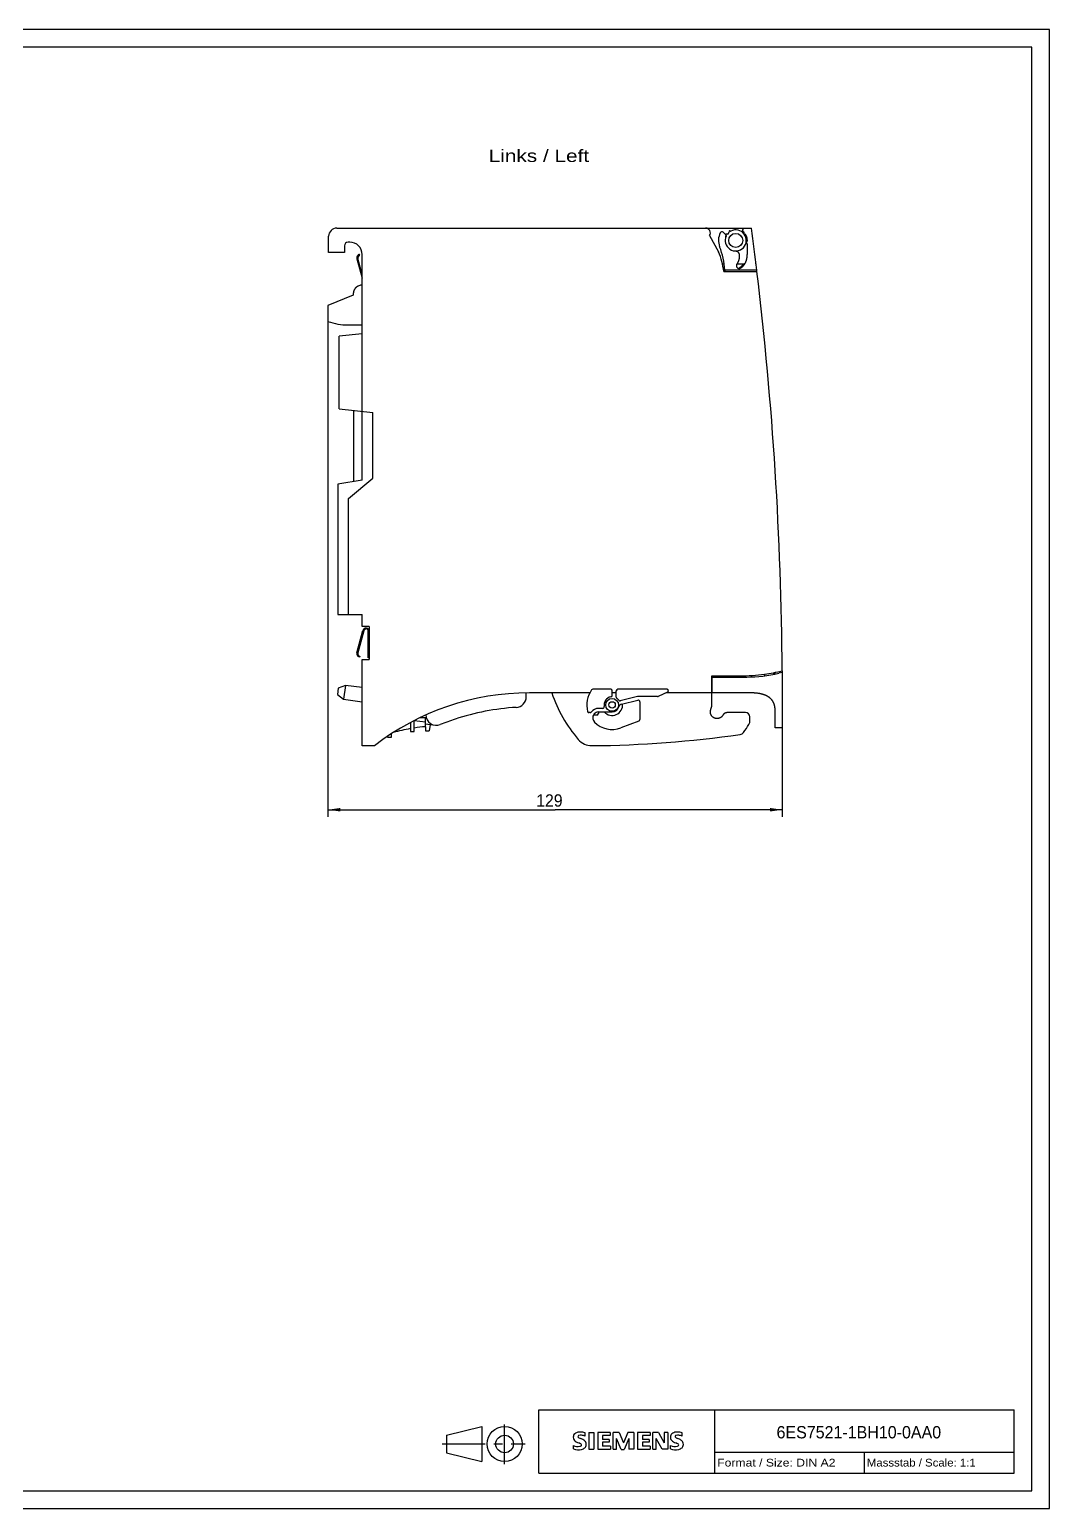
# Model space of a CAD drawing. Extents: x 0 to 594, y 0 to 420.
# Drawn here: x 304.4 to 594, y 0 to 420 of the extents above; entities that cross this region are included whole.
import ezdxf
from ezdxf.enums import TextEntityAlignment as Align

# ---------------------------------------------------------------- set-up
doc = ezdxf.new("R2010")
doc.units = 0
doc.header["$LTSCALE"] = 32.67
doc.linetypes.add('CENTER', pattern=[0.6, 0.375, -0.075, 0.075, -0.075])
for name, color, linetype in [('11000_LEFT', 7, 'CONTINUOUS'), ('11100_DIM_LEFT', 7, 'CONTINUOUS'), ('11300_LEFT_GERMAN_ENGLISH', 7, 'CONTINUOUS'), ('90000_FRAME', 7, 'CONTINUOUS'), ('91000_TIP', 7, 'CONTINUOUS')]:
    doc.layers.add(name, color=color, linetype=linetype)
doc.dimstyles.get("Standard").update_dxf_attribs({"dimtxt": 2.5, "dimasz": 2.5, "dimexe": 1.25, "dimexo": 0.625, "dimtad": 1, "dimcen": 2.5, "dimazin": 3, "dimtfac": 1, "dimtmove": 0, "dimatfit": 3})

# ---------------------------------------------------------------- blocks, each defined once
blk = doc.blocks.new('*D2')
at = {"layer": '11100_DIM_LEFT', "color": 7, "linetype": 'CONTINUOUS'}
for p, q in [((389.11, 337.1), (389.11, 196.43)), ((518.11, 230.52), (518.11, 196.43)), ((389.11, 198.43), (453.61, 198.43)), ((518.11, 198.43), (453.61, 198.43))]:
    blk.add_line(p, q, dxfattribs=at)
for points in [[(392.61, 198.93), (389.11, 198.43), (392.61, 197.93)], [(514.61, 197.93), (518.11, 198.43), (514.61, 198.93)]]:
    blk.add_solid(points, dxfattribs=at)
blk.add_text('129', height=3.5, dxfattribs=at).set_placement((448.25, 199.31), (455.75, 199.31), align=Align.FIT)

msp = doc.modelspace()

# ---------------------------------------------------------------- linework, layer by layer
at = {"layer": '11000_LEFT', "color": 7, "linetype": 'CONTINUOUS'}
for p, q in [((389.313, 356.717), (389.313, 361.317)), ((391.613, 363.617), (509.363, 363.617)), ((497.5, 361.475), (500.055, 356.867)), ((501.314, 362.45), (501.936, 361.881)), ((502.076, 361.73), (502.186, 361.438)), ((502.559, 361.917), (502.157, 361.864)), ((503.024, 362.778), (502.992, 362.374)), ((503.451, 362.771), (503.154, 362.865)), ((393.813, 358.617), (393.813, 356.717)), ((395.313, 359.617), (394.813, 359.617)), ((393.813, 356.717), (389.313, 356.717)), ((397.347, 354.916), (398.813, 349.445)), ((398.813, 350.411), (397.589, 354.98)), ((398.119, 355.899), (398.054, 356.141)), ((398.813, 292.068), (398.813, 356.117)), ((501.128, 353.434), (501.655, 353.434)), ((505.244, 353.434), (507.476, 353.434)), ((507.423, 353.434), (505.906, 352.16)), ((510.667, 353.434), (510.627, 353.741)), ((510.665, 353.434), (510.667, 353.434)), ((501.523, 351.297), (510.925, 351.297)), ((510.88, 351.673), (501.852, 351.673)), ((510.925, 351.297), (510.88, 351.673)), ((396.313, 344.617), (389.113, 341.617)), ((396.313, 345.021), (396.313, 344.617)), ((398.358, 347.417), (397.688, 347.123)), ((398.813, 347.417), (398.358, 347.417)), ((389.113, 341.617), (389.113, 337.101)), ((394.813, 336.117), (398.813, 336.117)), ((398.813, 333.617), (392.313, 332.917)), ((392.313, 312.317), (392.313, 332.917)), ((392.313, 312.317), (401.816, 311.294)), ((396.463, 291.654), (396.463, 311.87)), ((401.816, 292.596), (401.816, 311.294)), ((398.813, 292.068), (391.913, 290.852)), ((391.913, 290.852), (391.913, 253.917)), ((394.913, 286.813), (401.816, 292.596)), ((394.913, 253.891), (394.913, 286.813)), ((391.913, 253.917), (398.813, 253.857)), ((398.813, 250.517), (398.813, 253.857)), ((397.347, 243.018), (399.044, 249.35)), ((399.285, 249.285), (397.589, 242.953)), ((400.813, 250.517), (398.813, 250.517)), ((400.563, 241.617), (400.563, 249.117)), ((400.813, 250.517), (400.813, 241.117)), ((398.119, 242.035), (398.054, 241.793)), ((398.813, 241.117), (400.813, 241.117)), ((398.813, 216.617), (398.813, 241.117)), ((400.813, 241.617), (400.563, 241.617)), ((498.113, 236.467), (506.113, 236.467)), ((498.113, 228.156), (498.113, 236.467)), ((498.213, 236.117), (508.113, 236.117)), ((498.213, 231.617), (498.213, 236.117)), ((513.099, 236.954), (513.099, 236.914)), ((513.099, 236.914), (513.101, 236.436)), ((516.082, 237.379), (516.082, 237.443)), ((518.096, 237.415), (517.127, 237.17)), ((518.093, 237.879), (518.096, 237.415)), ((392.027, 232.918), (391.792, 231.134)), ((391.792, 231.134), (393.532, 229.795)), ((394.054, 233.761), (392.027, 232.918)), ((394.054, 233.761), (393.532, 229.795)), ((398.813, 233.134), (394.054, 233.761)), ((445.413, 230.488), (445.413, 231.611)), ((463.455, 231.617), (446.313, 231.617)), ((469.413, 232.627), (464.314, 232.627)), ((469.823, 230.887), (469.823, 232.217)), ((471.003, 231.617), (469.823, 231.617)), ((471.003, 230.392), (471.003, 232.217)), ((485.405, 232.627), (471.413, 232.627)), ((485.578, 231.845), (482.898, 230.595)), ((498.113, 231.617), (485.089, 231.617)), ((498.213, 234.36), (498.113, 234.362)), ((509.113, 231.617), (498.213, 231.617)), ((393.532, 229.795), (398.813, 229.1)), ((467.18, 227.207), (466.017, 227.207)), ((476.984, 230.545), (472.144, 229.339)), ((472.466, 228.399), (477.092, 229.552)), ((482.724, 230.557), (477.078, 230.557)), ((477.713, 229.067), (477.713, 224.067)), ((412.513, 223.195), (412.513, 220.617)), ((413.613, 220.617), (413.613, 223.767)), ((413.627, 223.774), (416.806, 223.355)), ((415.338, 224.617), (416.806, 224.617)), ((416.806, 222.003), (416.806, 224.617)), ((416.806, 222.832), (418.133, 222.657)), ((418.133, 222.657), (417.9, 220.884)), ((418.133, 222.657), (418.725, 222.657)), ((463.568, 226.007), (463.256, 226.007)), ((465.513, 225.317), (464.518, 225.317)), ((465.913, 226.213), (465.913, 225.717)), ((466.018, 226.217), (469.813, 226.217)), ((477.39, 223.599), (472.29, 221.67)), ((507.713, 226.017), (502.557, 226.017)), ((508.913, 223.416), (508.913, 224.817)), ((516.113, 221.735), (516.113, 226.617)), ((406.013, 219.289), (406.013, 219.017)), ((406.013, 219.017), (407.113, 219.017)), ((407.113, 219.017), (407.113, 220.017)), ((412.513, 220.617), (413.613, 220.617)), ((416.806, 222.003), (416.835, 220.884)), ((416.835, 220.884), (417.9, 220.884)), ((518.113, 221.735), (516.113, 221.735)), ((402.313, 216.617), (398.813, 216.617))]:
    msp.add_line(p, q, dxfattribs=at)
for points in [[(501.936, 361.881), (501.942, 361.875), (501.948, 361.869), (501.954, 361.863), (501.96, 361.857), (501.966, 361.85), (501.972, 361.844), (501.978, 361.838), (501.984, 361.831), (501.99, 361.825), (501.995, 361.818), (502.001, 361.811), (502.006, 361.805), (502.012, 361.798), (502.017, 361.791), (502.022, 361.784), (502.027, 361.777), (502.032, 361.769), (502.037, 361.762), (502.042, 361.755), (502.047, 361.747), (502.052, 361.74), (502.056, 361.732), (502.061, 361.725), (502.065, 361.717), (502.069, 361.709), (502.073, 361.701), (502.077, 361.693), (502.081, 361.685), (502.085, 361.677), (502.089, 361.669), (502.093, 361.66), (502.096, 361.652), (502.1, 361.643), (502.103, 361.635), (502.106, 361.626), (502.109, 361.617), (502.112, 361.609), (502.115, 361.6), (502.118, 361.591), (502.121, 361.582), (502.123, 361.573), (502.126, 361.563), (502.128, 361.554), (502.13, 361.545), (502.132, 361.535), (502.134, 361.526), (502.136, 361.516), (502.138, 361.507), (502.139, 361.497), (502.141, 361.487), (502.142, 361.478), (502.143, 361.468), (502.144, 361.458), (502.145, 361.448), (502.145, 361.438), (502.146, 361.428), (502.146, 361.418), (502.146, 361.408), (502.146, 361.398), (502.146, 361.388)], [(508.208, 360.02), (508.214, 360.058), (508.217, 360.096), (508.218, 360.174), (508.215, 360.251), (508.209, 360.328), (508.201, 360.405), (508.193, 360.482), (508.183, 360.559), (508.172, 360.635), (508.159, 360.711), (508.144, 360.787), (508.128, 360.863), (508.11, 360.938), (508.09, 361.013), (508.067, 361.087), (508.043, 361.16), (508.016, 361.232), (507.987, 361.304), (507.957, 361.375), (507.926, 361.446), (507.894, 361.516), (507.862, 361.587), (507.831, 361.658), (507.815, 361.694), (507.797, 361.728), (507.773, 361.759), (507.759, 361.773), (507.743, 361.785), (507.726, 361.794), (507.708, 361.801), (507.67, 361.806), (507.593, 361.819), (507.517, 361.832), (507.44, 361.841), (507.403, 361.852), (507.384, 361.861), (507.367, 361.872), (507.351, 361.885), (507.338, 361.9), (507.326, 361.917), (507.318, 361.934), (507.313, 361.953), (507.311, 361.972), (507.313, 362.011), (507.313, 362.088), (507.31, 362.165), (507.309, 362.243), (507.311, 362.32), (507.305, 362.359), (507.292, 362.395), (507.271, 362.428), (507.244, 362.456), (507.186, 362.507), (507.13, 362.562), (507.079, 362.62), (507.035, 362.683), (507.015, 362.717), (506.998, 362.752), (506.971, 362.824), (506.951, 362.899), (506.945, 362.938), (506.941, 362.976), (506.941, 363.054), (506.949, 363.131), (506.966, 363.207), (506.991, 363.28), (507.024, 363.35), (507.044, 363.383), (507.066, 363.415), (507.09, 363.446), (507.116, 363.474), (507.145, 363.5), (507.176, 363.524), (507.208, 363.545), (507.242, 363.564), (507.278, 363.58), (507.314, 363.593), (507.351, 363.603), (507.389, 363.611), (507.427, 363.615), (507.467, 363.617)], [(504.926, 357.117), (505.003, 357.108), (505.079, 357.095), (505.153, 357.077), (505.227, 357.054), (505.299, 357.025), (505.369, 356.989), (505.437, 356.948), (505.5, 356.901), (505.56, 356.85), (505.616, 356.794), (505.666, 356.734), (505.71, 356.67), (505.748, 356.603), (505.781, 356.533), (505.809, 356.46), (505.833, 356.386), (505.853, 356.31), (505.869, 356.233), (505.883, 356.156), (505.894, 356.079), (505.903, 356.001), (505.91, 355.924), (505.914, 355.847), (505.917, 355.77), (505.918, 355.692), (505.918, 355.615), (505.915, 355.538), (505.911, 355.461), (505.906, 355.384), (505.9, 355.306), (505.892, 355.229), (505.882, 355.153), (505.871, 355.076), (505.859, 354.999), (505.846, 354.923), (505.831, 354.847), (505.815, 354.771), (505.798, 354.695), (505.779, 354.62), (505.759, 354.545), (505.738, 354.47), (505.715, 354.396), (505.691, 354.322), (505.666, 354.248), (505.639, 354.175), (505.611, 354.103), (505.581, 354.031), (505.55, 353.96), (505.517, 353.89), (505.482, 353.821), (505.445, 353.753), (505.406, 353.687), (505.365, 353.621)], [(505.365, 353.621), (505.28, 353.492), (505.239, 353.426), (505.201, 353.359), (505.167, 353.289), (505.139, 353.216), (505.118, 353.141), (505.103, 353.065), (505.096, 352.988), (505.097, 352.91), (505.106, 352.832), (505.122, 352.756), (505.145, 352.682), (505.176, 352.61), (505.213, 352.542), (505.257, 352.478), (505.307, 352.418), (505.363, 352.363), (505.424, 352.314), (505.489, 352.272), (505.559, 352.235), (505.631, 352.205), (505.707, 352.183), (505.784, 352.168), (505.862, 352.161), (505.94, 352.161), (506.017, 352.169), (506.093, 352.185), (506.166, 352.208), (506.237, 352.237), (506.306, 352.273), (506.373, 352.313), (506.438, 352.356), (506.501, 352.403), (506.563, 352.452), (506.624, 352.501), (506.684, 352.551), (506.743, 352.601), (506.802, 352.652), (506.859, 352.704), (506.915, 352.756), (506.97, 352.81), (507.024, 352.865), (507.077, 352.921), (507.129, 352.979), (507.18, 353.037), (507.229, 353.097), (507.278, 353.157), (507.325, 353.219), (507.371, 353.281), (507.416, 353.345), (507.46, 353.409), (507.502, 353.473), (507.543, 353.539), (507.583, 353.605), (507.622, 353.672), (507.659, 353.74), (507.695, 353.809), (507.73, 353.878), (507.763, 353.948), (507.795, 354.018), (507.825, 354.089), (507.854, 354.161), (507.882, 354.233), (507.908, 354.306), (507.933, 354.379), (507.957, 354.453), (507.979, 354.527), (507.999, 354.602), (508.018, 354.677), (508.036, 354.752), (508.053, 354.828), (508.068, 354.904), (508.081, 354.98), (508.094, 355.057), (508.105, 355.133), (508.115, 355.21), (508.124, 355.287), (508.133, 355.363), (508.141, 355.44), (508.149, 355.517), (508.156, 355.594), (508.164, 355.671), (508.172, 355.748), (508.179, 355.825), (508.186, 355.902), (508.194, 355.979), (508.201, 356.056), (508.207, 356.133), (508.214, 356.21), (508.22, 356.287), (508.226, 356.364), (508.232, 356.441), (508.238, 356.519), (508.243, 356.596), (508.248, 356.673), (508.253, 356.75), (508.257, 356.827), (508.261, 356.905), (508.265, 356.982), (508.269, 357.059), (508.272, 357.136), (508.275, 357.214), (508.278, 357.291), (508.28, 357.368), (508.283, 357.445), (508.285, 357.523), (508.287, 357.6), (508.293, 357.832)], [(508.293, 357.832), (508.295, 357.909), (508.296, 357.987), (508.297, 358.064), (508.297, 358.142), (508.297, 358.219), (508.295, 358.296), (508.292, 358.373), (508.288, 358.45), (508.282, 358.527), (508.275, 358.604), (508.267, 358.681), (508.258, 358.758), (508.248, 358.836), (508.236, 358.913), (508.222, 358.99), (508.205, 359.066), (508.183, 359.141), (508.157, 359.213), (508.124, 359.283), (508.086, 359.35), (508.048, 359.417), (508, 359.478), (507.979, 359.51), (507.971, 359.528), (507.966, 359.547), (507.965, 359.567), (507.967, 359.586), (507.974, 359.604), (507.984, 359.621), (508.038, 359.677), (508.086, 359.737), (508.128, 359.802), (508.163, 359.872), (508.189, 359.944), (508.208, 360.02)], [(398.054, 356.141), (398.037, 356.136), (398.021, 356.131), (398.005, 356.126), (397.988, 356.12), (397.972, 356.115), (397.956, 356.109), (397.94, 356.102), (397.924, 356.096), (397.908, 356.089), (397.892, 356.082), (397.877, 356.075), (397.861, 356.067), (397.846, 356.059), (397.831, 356.051), (397.816, 356.042), (397.801, 356.034), (397.786, 356.025), (397.772, 356.016), (397.757, 356.006), (397.743, 355.996), (397.729, 355.986), (397.715, 355.976), (397.702, 355.966), (397.688, 355.955), (397.675, 355.944), (397.661, 355.933), (397.649, 355.922), (397.636, 355.91), (397.623, 355.899), (397.611, 355.887), (397.599, 355.874), (397.587, 355.862), (397.575, 355.849), (397.563, 355.837), (397.552, 355.824)], [(397.742, 355.661), (397.748, 355.668), (397.754, 355.675), (397.76, 355.681), (397.766, 355.688), (397.772, 355.694), (397.778, 355.701), (397.785, 355.707), (397.791, 355.713), (397.797, 355.719), (397.804, 355.725), (397.81, 355.731), (397.817, 355.737), (397.824, 355.743), (397.83, 355.749), (397.837, 355.754), (397.844, 355.76), (397.851, 355.765), (397.858, 355.771), (397.865, 355.776), (397.872, 355.781), (397.879, 355.787), (397.887, 355.792), (397.894, 355.797), (397.901, 355.802), (397.909, 355.806), (397.916, 355.811), (397.924, 355.816), (397.931, 355.82), (397.939, 355.825), (397.947, 355.829), (397.955, 355.833), (397.962, 355.838), (397.97, 355.842), (397.978, 355.846), (397.986, 355.85), (397.994, 355.853), (398.002, 355.857), (398.01, 355.861), (398.018, 355.864), (398.027, 355.868), (398.035, 355.871), (398.043, 355.874), (398.051, 355.878), (398.06, 355.881), (398.068, 355.883), (398.076, 355.886), (398.085, 355.889), (398.093, 355.892), (398.102, 355.894), (398.11, 355.897), (398.119, 355.899)], [(501.852, 351.673), (501.856, 351.61), (501.861, 351.548), (501.865, 351.485), (501.869, 351.423), (501.873, 351.36), (501.876, 351.297)], [(397.688, 347.123), (397.648, 347.105), (397.608, 347.086), (397.568, 347.066), (397.529, 347.045), (397.49, 347.024), (397.451, 347.002), (397.413, 346.979), (397.376, 346.956), (397.339, 346.931), (397.302, 346.907), (397.266, 346.881), (397.231, 346.855), (397.195, 346.828), (397.161, 346.8), (397.127, 346.772), (397.093, 346.743), (397.06, 346.713), (397.028, 346.683), (396.996, 346.652), (396.965, 346.621), (396.934, 346.589), (396.904, 346.556), (396.875, 346.523), (396.846, 346.49), (396.818, 346.455), (396.791, 346.421), (396.764, 346.385), (396.738, 346.349), (396.713, 346.313), (396.688, 346.276), (396.664, 346.239), (396.641, 346.201), (396.619, 346.163), (396.597, 346.125), (396.576, 346.086), (396.556, 346.046), (396.537, 346.006), (396.518, 345.966), (396.5, 345.926), (396.483, 345.885), (396.467, 345.844), (396.451, 345.802), (396.437, 345.76), (396.423, 345.718), (396.41, 345.676), (396.398, 345.633), (396.386, 345.591), (396.375, 345.548), (396.366, 345.504), (396.357, 345.461), (396.348, 345.418), (396.341, 345.374), (396.335, 345.33), (396.329, 345.286), (396.324, 345.242), (396.32, 345.198), (396.317, 345.154), (396.315, 345.11), (396.313, 345.065), (396.313, 345.021)], [(398.054, 241.793), (398.037, 241.798), (398.021, 241.803), (398.005, 241.808), (397.988, 241.813), (397.972, 241.819), (397.956, 241.825), (397.94, 241.832), (397.924, 241.838), (397.908, 241.845), (397.892, 241.852), (397.877, 241.859), (397.861, 241.867), (397.846, 241.875), (397.831, 241.883), (397.816, 241.892), (397.801, 241.9), (397.786, 241.909), (397.772, 241.918), (397.757, 241.928), (397.743, 241.938), (397.729, 241.947), (397.715, 241.958), (397.702, 241.968), (397.688, 241.979), (397.675, 241.99), (397.661, 242.001), (397.649, 242.012), (397.636, 242.024), (397.623, 242.035), (397.611, 242.047), (397.599, 242.059), (397.587, 242.072), (397.575, 242.084), (397.563, 242.097), (397.552, 242.11)], [(397.742, 242.273), (397.748, 242.266), (397.754, 242.259), (397.76, 242.253), (397.766, 242.246), (397.772, 242.24), (397.778, 242.233), (397.785, 242.227), (397.791, 242.221), (397.797, 242.215), (397.804, 242.209), (397.81, 242.203), (397.817, 242.197), (397.824, 242.191), (397.83, 242.185), (397.837, 242.18), (397.844, 242.174), (397.851, 242.168), (397.858, 242.163), (397.865, 242.158), (397.872, 242.152), (397.879, 242.147), (397.887, 242.142), (397.894, 242.137), (397.901, 242.132), (397.909, 242.128), (397.916, 242.123), (397.924, 242.118), (397.931, 242.114), (397.939, 242.109), (397.947, 242.105), (397.955, 242.1), (397.962, 242.096), (397.97, 242.092), (397.978, 242.088), (397.986, 242.084), (397.994, 242.08), (398.002, 242.077), (398.01, 242.073), (398.018, 242.07), (398.027, 242.066), (398.035, 242.063), (398.043, 242.06), (398.051, 242.056), (398.06, 242.053), (398.068, 242.05), (398.076, 242.048), (398.085, 242.045), (398.093, 242.042), (398.102, 242.04), (398.11, 242.037), (398.119, 242.035)], [(516.082, 237.379), (516.079, 237.365), (516.076, 237.35), (516.073, 237.336), (516.069, 237.322), (516.064, 237.308), (516.06, 237.293), (516.055, 237.279), (516.05, 237.265), (516.045, 237.252), (516.039, 237.238), (516.033, 237.224), (516.027, 237.211), (516.02, 237.198), (516.013, 237.184), (516.006, 237.171), (515.999, 237.158), (515.991, 237.146), (515.983, 237.133), (515.975, 237.121), (515.966, 237.109), (515.958, 237.097), (515.949, 237.085), (515.939, 237.073), (515.93, 237.062), (515.92, 237.051), (515.91, 237.04), (515.9, 237.029), (515.89, 237.018), (515.879, 237.008), (515.868, 236.998), (515.857, 236.988), (515.846, 236.978), (515.835, 236.969), (515.823, 236.96), (515.811, 236.951), (515.799, 236.942), (515.787, 236.934), (515.775, 236.925), (515.762, 236.917), (515.749, 236.91), (515.736, 236.902), (515.723, 236.895), (515.71, 236.889), (515.697, 236.882), (515.683, 236.876), (515.67, 236.87), (515.656, 236.864), (515.642, 236.859), (515.628, 236.854), (515.614, 236.849), (515.6, 236.844), (515.586, 236.84), (515.572, 236.836), (515.557, 236.833), (515.543, 236.83), (515.528, 236.827)], [(518.096, 237.415), (518.103, 235.989), (518.108, 234.564), (518.112, 233.138), (518.113, 231.713), (518.114, 230.288), (518.113, 228.862), (518.113, 227.437), (518.113, 226.012), (518.113, 224.586), (518.113, 223.161), (518.113, 221.735)], [(516.113, 226.617), (516.112, 226.703), (516.111, 226.787), (516.108, 226.87), (516.105, 226.951), (516.1, 227.031), (516.095, 227.109), (516.089, 227.185), (516.082, 227.261), (516.074, 227.335), (516.065, 227.407), (516.056, 227.479), (516.046, 227.549), (516.035, 227.618), (516.023, 227.686), (516.011, 227.752), (515.998, 227.818), (515.984, 227.882), (515.97, 227.946), (515.954, 228.009), (515.939, 228.07), (515.922, 228.131), (515.905, 228.191), (515.888, 228.249), (515.87, 228.307), (515.851, 228.365), (515.832, 228.421), (515.812, 228.477), (515.791, 228.532), (515.77, 228.586), (515.748, 228.639), (515.726, 228.692), (515.703, 228.744), (515.68, 228.795), (515.656, 228.846), (515.631, 228.896), (515.606, 228.946), (515.581, 228.995), (515.554, 229.043), (515.528, 229.091), (515.5, 229.138), (515.472, 229.185), (515.444, 229.231), (515.415, 229.277), (515.385, 229.322), (515.354, 229.367), (515.324, 229.411), (515.292, 229.455), (515.26, 229.499), (515.227, 229.542), (515.194, 229.584), (515.159, 229.627), (515.125, 229.668), (515.089, 229.71), (515.053, 229.751), (515.016, 229.792), (514.979, 229.832), (514.941, 229.872), (514.902, 229.912), (514.862, 229.951), (514.821, 229.99), (514.78, 230.029), (514.738, 230.067), (514.695, 230.105), (514.651, 230.143), (514.606, 230.18), (514.561, 230.217), (514.514, 230.254), (514.467, 230.291), (514.418, 230.327), (514.369, 230.363), (514.319, 230.398), (514.267, 230.434), (514.215, 230.469), (514.161, 230.503), (514.106, 230.538), (514.05, 230.572), (513.993, 230.606), (513.935, 230.639), (513.875, 230.672), (513.815, 230.705), (513.752, 230.738), (513.689, 230.77), (513.624, 230.802), (513.557, 230.834), (513.489, 230.865), (513.42, 230.896), (513.349, 230.927), (513.276, 230.957), (513.201, 230.987), (513.125, 231.016), (513.047, 231.045), (512.967, 231.074), (512.885, 231.102), (512.801, 231.13), (512.716, 231.157), (512.628, 231.184), (512.537, 231.21), (512.445, 231.236), (512.35, 231.261), (512.253, 231.286), (512.153, 231.31), (512.051, 231.333), (511.946, 231.356), (511.838, 231.378), (511.727, 231.4), (511.614, 231.42), (511.497, 231.44), (511.377, 231.459), (511.254, 231.478), (511.128, 231.495), (510.998, 231.512), (510.864, 231.527), (510.727, 231.542), (510.586, 231.555), (510.441, 231.567), (510.291, 231.578), (510.137, 231.588), (509.979, 231.597), (509.816, 231.604), (509.648, 231.609), (509.475, 231.614), (509.296, 231.616), (509.113, 231.617)], [(501.258, 225.267), (501.234, 225.226), (501.208, 225.185), (501.182, 225.146), (501.154, 225.107), (501.126, 225.068), (501.096, 225.031), (501.066, 224.994), (501.034, 224.958), (501.002, 224.922), (500.969, 224.888), (500.934, 224.854), (500.9, 224.821), (500.864, 224.789), (500.827, 224.758), (500.79, 224.728), (500.752, 224.699), (500.714, 224.67), (500.674, 224.643), (500.634, 224.617), (500.594, 224.591), (500.552, 224.567), (500.51, 224.544), (500.468, 224.521), (500.425, 224.5), (500.382, 224.48), (500.338, 224.461), (500.293, 224.443), (500.249, 224.427), (500.203, 224.411), (500.158, 224.397), (500.112, 224.384), (500.065, 224.372), (500.019, 224.361), (499.972, 224.352), (499.925, 224.344), (499.877, 224.337), (499.83, 224.331), (499.782, 224.326), (499.734, 224.323), (499.686, 224.32), (499.638, 224.319), (499.59, 224.319), (499.542, 224.32), (499.494, 224.323), (499.447, 224.326), (499.399, 224.331), (499.351, 224.337), (499.304, 224.344), (499.257, 224.353), (499.21, 224.362), (499.163, 224.373), (499.116, 224.384), (499.07, 224.397), (499.024, 224.411), (498.979, 224.427), (498.934, 224.443), (498.889, 224.46), (498.845, 224.479), (498.802, 224.499), (498.759, 224.52), (498.716, 224.542), (498.675, 224.565), (498.633, 224.589), (498.593, 224.614), (498.553, 224.641), (498.514, 224.668), (498.475, 224.696), (498.437, 224.726), (498.4, 224.756), (498.364, 224.787), (498.328, 224.819), (498.294, 224.852), (498.26, 224.886), (498.227, 224.921), (498.194, 224.956), (498.163, 224.992), (498.132, 225.029), (498.103, 225.067), (498.074, 225.105), (498.047, 225.144), (498.02, 225.184), (497.994, 225.224), (497.97, 225.265), (497.946, 225.307), (497.924, 225.349), (497.902, 225.392), (497.882, 225.435), (497.863, 225.479), (497.844, 225.523), (497.828, 225.568), (497.812, 225.613), (497.797, 225.658), (497.784, 225.704), (497.772, 225.75), (497.761, 225.797), (497.751, 225.843), (497.742, 225.89), (497.735, 225.938), (497.728, 225.985), (497.723, 226.033), (497.719, 226.08), (497.717, 226.128), (497.715, 226.176), (497.715, 226.224), (497.716, 226.272), (497.717, 226.319), (497.721, 226.367), (497.725, 226.415), (497.73, 226.462), (497.737, 226.51), (497.745, 226.557), (497.754, 226.604), (497.764, 226.651), (497.775, 226.697), (497.788, 226.743), (497.802, 226.789), (497.816, 226.835), (497.833, 226.88), (497.85, 226.925), (497.868, 226.969)], [(502.557, 226.017), (502.525, 226.017), (502.492, 226.015), (502.459, 226.013), (502.427, 226.011), (502.394, 226.007), (502.362, 226.003), (502.329, 225.998), (502.297, 225.993), (502.265, 225.986), (502.233, 225.979), (502.201, 225.972), (502.17, 225.963), (502.138, 225.954), (502.107, 225.945), (502.076, 225.934), (502.045, 225.923), (502.015, 225.911), (501.985, 225.899), (501.955, 225.886), (501.925, 225.872), (501.895, 225.858), (501.866, 225.843), (501.838, 225.828), (501.809, 225.812), (501.781, 225.795), (501.753, 225.778), (501.726, 225.76), (501.699, 225.741), (501.672, 225.722), (501.646, 225.703), (501.62, 225.683), (501.595, 225.662), (501.57, 225.641), (501.545, 225.62), (501.521, 225.598), (501.498, 225.575), (501.475, 225.552), (501.452, 225.528), (501.43, 225.504), (501.409, 225.48), (501.388, 225.454), (501.368, 225.429), (501.348, 225.403), (501.329, 225.377), (501.31, 225.35), (501.292, 225.323), (501.275, 225.295), (501.258, 225.267)]]:
    msp.add_lwpolyline(points, dxfattribs=at)
for centre, radius in [((504.913, 360.117), 1.986), ((469.813, 228.217), 1.812), ((469.813, 228.217), 0.9)]:
    msp.add_circle(centre, radius, dxfattribs=at)
for centre, radius, start, end in [((391.613, 361.317), 2.3, 90, 180), ((496.313, 362.217), 1.4, 328, 90), ((504.913, 360.117), 4.9, 153.47828, 201.2671), ((500.976, 362.082), 0.5, 47.5, 153.47828), ((504.913, 360.117), 3, 155.4934, 117.5066), ((499.898, 361.77), 2.281, 341.7543, 350.33876), ((502.17, 361.765), 0.1, 97.45074, 200.54926), ((502.092, 361.403), 0.1, 335.4934, 20.54926), ((502.494, 362.413), 0.5, 277.45074, 355.54926), ((503.124, 362.77), 0.1, 72.45074, 175.54926), ((503.481, 362.867), 0.1, 252.45074, 297.5066), ((-481.89, 231.617), 1000.003, 6.895325, 7.585179), ((394.813, 358.617), 1, 90, 180), ((395.313, 356.117), 3.5, 0, 90), ((478.913, 349.997), 23, 4.17781, 21.2671), ((398.313, 355.175), 1, 139.53311, 195), ((398.313, 355.175), 0.75, 139.53311, 195), ((477.749, 348.009), 24, 7.87563, 21.65916), ((-481.887, 231.617), 1000, 0.358812, 6.873666), ((394.813, 353.117), 17, 250.40984, 270), ((399.913, 249.117), 0.9, 0, 165), ((399.913, 249.117), 0.65, 0, 165), ((398.313, 242.759), 1, 165, 220.46689), ((398.313, 242.759), 0.75, 165, 220.46689), ((506.113, 291.317), 54.85, 270, 277.31724), ((508.113, 275.217), 39.1, 270, 283.32816), ((506.613, 285.923), 49.397, 277.5446, 283.43913), ((513.603, 236.152), 2.5, 21.36099, 29.52919), ((446.313, 159.584), 72.033, 90, 127.64942), ((490.613, 244.367), 40, 198.58735, 220.51642), ((469.813, 228.217), 7.21, 143.96811, 195.34948), ((464.314, 232.217), 0.41, 90, 143.96788), ((469.413, 232.217), 0.41, 0, 90), ((471.413, 232.217), 0.41, 90, 180), ((485.405, 232.217), 0.41, 295, 90), ((446.551, 159.609), 68, 93.34122, 108.28078), ((442.413, 230.488), 3, 273.34122, 360), ((466.017, 224.517), 2.69, 90, 142.20028), ((467.18, 227.617), 0.41, 270, 12.83959), ((469.813, 228.217), 2.29, 98.51962, 192.83959), ((469.813, 228.217), 3, 221.81385, 5.07325), ((469.413, 230.887), 0.41, 278.51962, 360), ((469.813, 228.217), 2, 270, 344.7586), ((471.413, 230.392), 0.41, 180, 233.6588), ((469.813, 228.217), 2.29, 34.2503, 53.6588), ((472.045, 229.737), 0.41, 214.2503, 284), ((472.707, 227.428), 1, 104, 164.7586), ((477.078, 230.167), 0.39, 90, 104), ((477.213, 229.067), 0.5, 0, 104), ((482.724, 230.967), 0.41, 270, 295), ((495.114, 228.156), 2.999, 336.68576, 0.00238), ((419.9, 225.417), 3, 181.49197, 292.04681), ((446.551, 159.609), 68, 108.28077, 112.0468), ((463.256, 226.417), 0.41, 195.34948, 270), ((463.568, 226.417), 0.41, 270, 322.20028), ((466.018, 224.517), 1.7, 90, 224.27582), ((466.029, 224.512), 1.712, 147.97821, 167.15379), ((466.027, 224.509), 1.712, 128.67824, 147.8422), ((469.813, 228.217), 7, 224.27582, 290.72304), ((466.024, 224.506), 1.712, 109.37643, 128.54186), ((465.513, 225.717), 0.4, 270, 360), ((477.213, 224.067), 0.5, 290.72304, 360), ((502.557, 224.517), 1.5, 90, 149.9993), ((507.713, 224.817), 1.2, 0, 90), ((507.413, 223.416), 1.5, 327.03057, 360), ((420.813, 173.167), 49, 99.75222, 105.56874), ((420.813, 173.167), 49, 94.69065, 98.44957), ((461.313, 531.617), 315, 270.49761, 278.18492), ((505.945, 221.31), 1.5, 278.18493, 323.21078), ((475.113, 244.367), 40, 323.21078, 327.03057), ((464.005, 221.629), 5, 220.51642, 270.49761)]:
    msp.add_arc(centre, radius, start, end, dxfattribs=at)
at = {"layer": '90000_FRAME', "color": 7, "linetype": 'CONTINUOUS'}
for p, q in [((594, 420), (0, 420)), ((594, 0), (594, 420)), ((589, 415), (5, 415)), ((589, 5), (589, 415)), ((449, 28), (584, 28)), ((449, 10), (449, 28)), ((499, 10), (499, 28)), ((584, 10), (584, 28)), ((458.994, 20.969), (459.268, 21.243)), ((462.13, 20.552), (462.13, 21.502)), ((463.223, 21.55), (464.649, 21.55)), ((463.223, 21.55), (463.223, 16.797)), ((464.649, 21.55), (464.649, 16.797)), ((469.26, 21.55), (465.742, 21.55)), ((465.742, 21.55), (465.742, 16.797)), ((469.26, 21.55), (469.26, 20.671)), ((471.827, 21.55), (470.115, 21.55)), ((470.115, 16.797), (470.115, 21.55)), ((471.827, 21.55), (473.062, 18.651)), ((474.251, 21.55), (473.062, 18.651)), ((475.962, 21.55), (474.251, 21.55)), ((475.962, 21.55), (475.962, 16.797)), ((480.573, 21.55), (477.055, 21.55)), ((477.055, 21.55), (477.055, 16.797)), ((480.573, 21.55), (480.573, 20.671)), ((482.949, 21.55), (481.404, 21.55)), ((481.404, 16.797), (481.404, 21.55)), ((482.949, 21.55), (484.637, 18.603)), ((485.587, 21.55), (484.637, 21.55)), ((484.637, 21.55), (484.637, 18.603)), ((485.587, 21.55), (485.587, 16.797)), ((489.723, 20.552), (489.723, 21.502)), ((458.803, 16.892), (458.803, 17.842)), ((469.26, 20.671), (467.121, 20.671)), ((467.121, 20.671), (467.121, 19.601)), ((468.975, 19.601), (467.121, 19.601)), ((468.975, 18.817), (467.121, 18.817)), ((467.121, 18.817), (467.121, 17.7)), ((469.307, 17.7), (467.121, 17.7)), ((468.975, 19.601), (468.975, 18.817)), ((469.307, 17.7), (469.307, 16.797)), ((472.397, 16.749), (471.066, 19.839)), ((471.066, 16.797), (471.066, 19.839)), ((474.583, 19.886), (473.253, 16.749)), ((474.583, 19.886), (474.583, 16.797)), ((480.573, 20.671), (478.434, 20.671)), ((478.434, 20.671), (478.434, 19.601)), ((480.287, 19.601), (478.434, 19.601)), ((480.287, 18.817), (478.434, 18.817)), ((478.434, 18.817), (478.434, 17.7)), ((480.62, 17.7), (478.434, 17.7)), ((480.287, 19.601), (480.287, 18.817)), ((480.62, 17.7), (480.62, 16.797)), ((484.066, 16.797), (482.355, 19.839)), ((482.355, 16.797), (482.355, 19.839)), ((486.395, 16.892), (486.395, 17.842)), ((463.223, 16.797), (464.649, 16.797)), ((465.742, 16.797), (469.307, 16.797)), ((470.115, 16.797), (471.066, 16.797)), ((472.397, 16.749), (473.253, 16.749)), ((475.962, 16.797), (474.583, 16.797)), ((477.055, 16.797), (480.62, 16.797)), ((481.404, 16.797), (482.355, 16.797)), ((485.587, 16.797), (484.066, 16.797)), ((499, 16), (584, 16)), ((541.5, 10), (541.5, 16)), ((449, 10), (584, 10)), ((5, 5), (589, 5)), ((0, 0), (594, 0))]:
    msp.add_line(p, q, dxfattribs=at)
for centre, radius, start, end in [((460.24, 19.996), 1.581, 121.2141, 141.52548), ((460.619, 19.307), 2.367, 86.2218, 120.42726), ((460.35, 12.611), 9.068, 78.6827, 87.31476), ((487.832, 19.996), 1.581, 121.2141, 141.52548), ((488.212, 19.307), 2.367, 86.2218, 120.42726), ((487.943, 12.611), 9.068, 78.6827, 87.31476), ((460.062, 20.195), 1.309, 164.19749, 195.80251), ((459.894, 20.303), 1.12, 142.81392, 167.1523), ((460, 20.155), 1.239, 194.79522, 225.71766), ((460.048, 20.854), 3.259, 247.53002, 280.75795), ((460.226, 21.431), 4.757, 252.59392, 280.98166), ((460.604, 20.861), 2.166, 227.31193, 242.70403), ((464.459, 28.395), 10.629, 242.86201, 247.1042), ((460.407, 20.421), 0.303, 154.44003, 221.82017), ((460.486, 20.342), 0.41, 102.82878, 149.22596), ((460.817, 20.807), 0.866, 222.77604, 239.03624), ((453.663, 2.602), 17.332, 65.34147, 67.39978), ((461.719, 22.403), 2.699, 240.0482, 251.37797), ((460.903, 18.6), 2.202, 84.04001, 103.34277), ((460.507, 18.754), 1.112, 277.71, 295.68849), ((458.31, 13.477), 6.859, 59.90203, 68.20365), ((460.792, 18.029), 0.34, 305.50322, 72.46529), ((460.562, 16.182), 4.642, 70.26259, 82.95242), ((460.68, 18.813), 2.101, 282.40584, 311.86444), ((460.986, 18.115), 1.505, 25.95629, 59.48348), ((461.053, 18.246), 1.433, 315.89045, 333.52293), ((461.058, 18.193), 1.406, 335.3868, 24.39151), ((487.655, 20.195), 1.309, 164.19749, 195.80251), ((487.487, 20.303), 1.12, 142.81392, 167.1523), ((487.593, 20.155), 1.239, 194.79522, 225.71766), ((487.641, 20.854), 3.259, 247.53002, 280.75795), ((487.818, 21.431), 4.757, 252.59392, 280.98166), ((488.197, 20.861), 2.166, 227.31193, 242.70403), ((492.052, 28.395), 10.629, 242.86201, 247.1042), ((488, 20.421), 0.303, 154.44003, 221.82017), ((488.079, 20.342), 0.41, 102.82878, 149.22596), ((488.41, 20.807), 0.866, 222.77604, 239.03624), ((481.256, 2.602), 17.332, 65.34147, 67.39978), ((489.311, 22.403), 2.699, 240.0482, 251.37797), ((488.496, 18.6), 2.202, 84.04001, 103.34277), ((488.1, 18.754), 1.112, 277.71, 295.68849), ((485.903, 13.477), 6.859, 59.90203, 68.20365), ((488.384, 18.029), 0.34, 305.50322, 72.46529), ((488.155, 16.182), 4.642, 70.26259, 82.95242), ((488.273, 18.813), 2.101, 282.40584, 311.86444), ((488.578, 18.115), 1.505, 25.95629, 59.48348), ((488.646, 18.246), 1.433, 315.89045, 333.52293), ((488.65, 18.193), 1.406, 335.3868, 24.39151)]:
    msp.add_arc(centre, radius, start, end, dxfattribs=at)
at = {"layer": '91000_TIP', "color": 7, "linetype": 'CONTINUOUS'}
for p, q in [((422.78, 20.804), (432.78, 23.304)), ((432.78, 23.304), (432.78, 13.304)), ((422.78, 20.804), (422.78, 15.804)), ((422.78, 15.804), (432.78, 13.304))]:
    msp.add_line(p, q, dxfattribs=at)
at = {"layer": '91000_TIP', "color": 7, "linetype": 'CENTER'}
for p, q in [((439.28, 12.583), (439.28, 23.866)), ((421.5, 18.304), (445.102, 18.304))]:
    msp.add_line(p, q, dxfattribs=at)
at = {"layer": '91000_TIP', "color": 7, "linetype": 'CONTINUOUS'}
for radius in [5, 2.5]:
    msp.add_circle((439.28, 18.304), radius, dxfattribs=at)

# ---------------------------------------------------------------- texts
at = {"layer": '11300_LEFT_GERMAN_ENGLISH', "color": 7, "linetype": 'CONTINUOUS'}
msp.add_text('Links / Left', height=3.5, dxfattribs=at).set_placement((434.771, 382.402), (463.271, 382.402), align=Align.FIT)
at = {"layer": '90000_FRAME', "color": 7, "linetype": 'CONTINUOUS'}
for s, height, p, p2 in [('6ES7521-1BH10-0AA0', 3.5, (516.503, 19.892), (563.253, 19.892)), ('Format / Size: DIN A2', 2.2, (499.66, 11.9), (533.236, 11.9)), ('Massstab / Scale: 1:1', 2.2, (542.16, 11.9), (573.065, 11.9))]:
    msp.add_text(s, height=height, dxfattribs=at).set_placement(p, p2, align=Align.FIT)

# ---------------------------------------------------------------- dimensions: what is measured, and where the dimension line sits
at = {"layer": '11100_DIM_LEFT', "color": 7, "linetype": 'CONTINUOUS'}
dim = msp.add_linear_dim(base=(518.114, 198.433), p1=(389.113, 337.101), p2=(518.114, 230.518), dimstyle='Standard', dxfattribs=at)
dim.commit()
dim.dimension.update_dxf_attribs({"geometry": '*D2', "text_midpoint": (451.998, 201.058), "dimtype": 128})

doc.saveas('drawing.dxf')
